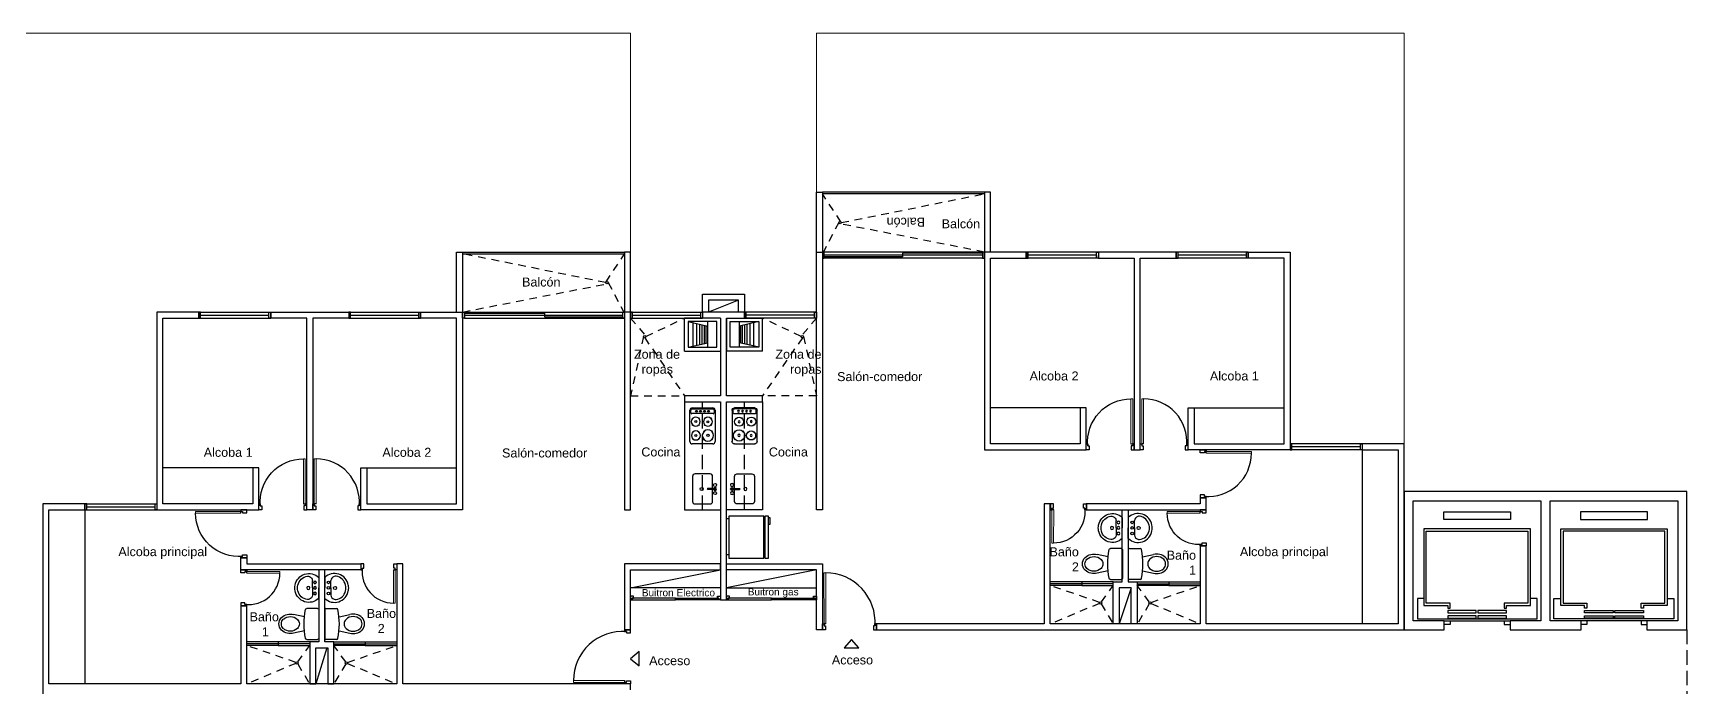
# Model space of a CAD drawing. Header units: metres. Extents: x 0 to 570, y -16 to 122.
# Drawn here: x 329.59 to 357.17, y 21 to 31.9 of the extents above; entities that cross this region are included whole.
import ezdxf

# ---------------------------------------------------------------- set-up
doc = ezdxf.new("R2010")
doc.units = ezdxf.units.M
doc.linetypes.add('ACAD_ISO02W100', pattern=[15, 12, -3])
doc.linetypes.add('DASHED2', pattern=[9.525, 6.35, -3.175])
for name, color, linetype in [('ARQ- MUROS MAMPOSTERIA', 40, 'Continuous'), ('ARQ-MUEBLES', 253, 'Continuous'), ('ARQ-MUEBLES FIJOS', 252, 'Continuous'), ('ARQ-MUROS BAJOS', 252, 'Continuous'), ('ARQ-MUROS MAMPOSTERIA', 7, 'Continuous'), ('ARQ-MUROS VACIADOS', 7, 'Continuous'), ('ARQ-PROYECCIONES', 252, 'ACAD_ISO02W100'), ('ARQ-PUERTAS', 252, 'Continuous'), ('ARQ-SUELO', 252, 'Continuous'), ('ARQ-TEXTO', 7, 'Continuous'), ('ARQ-VENTANAS', 252, 'Continuous')]:
    doc.layers.add(name, color=color, linetype=linetype)
doc.layers.add('ARQ-ZONAS VERDES', color=82, linetype='Continuous', lineweight=13)
doc.styles.get("Standard").update_dxf_attribs({"font": 'arial.ttf'})

# ---------------------------------------------------------------- blocks, each defined once
blk = doc.blocks.new('Lavadero')
at = {"layer": 'ARQ-MUEBLES FIJOS'}
for p, q in [((92.851, -13.811), (92.851, -13.307)), ((93.401, -13.307), (92.851, -13.307)), ((92.908, -13.362), (93.204, -13.429)), ((92.984, -13.736), (92.984, -13.379)), ((93.039, -13.724), (93.039, -13.391)), ((93.204, -13.753), (93.204, -13.362)), ((93.401, -13.307), (93.401, -13.811)), ((93.085, -13.713), (93.085, -13.402)), ((93.122, -13.705), (93.122, -13.41)), ((93.154, -13.698), (93.154, -13.417)), ((93.181, -13.691), (93.181, -13.424)), ((92.851, -13.811), (93.401, -13.811)), ((92.908, -13.753), (93.204, -13.686))]:
    blk.add_line(p, q, dxfattribs=at)
blk.add_lwpolyline([(92.908, -13.753), (93.343, -13.753), (93.343, -13.362), (92.908, -13.362)], close=True, dxfattribs=at)
blk = doc.blocks.new('Fogón')
at = {"layer": 'ARQ-MUEBLES FIJOS'}
for p, q in [((91.937, -15.317), (91.937, -14.796)), ((91.953, -14.836), (91.953, -14.796)), ((92.324, -14.851), (91.969, -14.851)), ((91.976, -14.757), (92.316, -14.757)), ((91.976, -14.772), (92.316, -14.772)), ((92.34, -14.796), (92.34, -14.836)), ((92.355, -14.796), (92.355, -15.317)), ((91.97, -15.046), (91.987, -15.03)), ((91.972, -14.922), (91.987, -14.939)), ((91.974, -15.152), (91.99, -15.169)), ((92.094, -15.047), (92.078, -15.03)), ((92.095, -14.923), (92.079, -14.939)), ((92.098, -15.153), (92.081, -15.169)), ((92.16, -15.14), (92.179, -15.158)), ((92.175, -14.923), (92.192, -14.94)), ((92.175, -15.047), (92.191, -15.031)), ((92.299, -15.048), (92.282, -15.031)), ((92.299, -14.924), (92.283, -14.94)), ((92.311, -15.138), (92.294, -15.156)), ((91.973, -15.276), (91.99, -15.26)), ((92.316, -15.357), (91.976, -15.357)), ((92.097, -15.277), (92.081, -15.26)), ((92.163, -15.291), (92.18, -15.273)), ((92.314, -15.289), (92.295, -15.271))]:
    blk.add_line(p, q, dxfattribs=at)
for centre, radius in [((92.044, -14.812), 0.0158), ((92.111, -14.812), 0.0158), ((92.178, -14.812), 0.0158), ((92.245, -14.812), 0.0158), ((92.033, -14.984), 0.0158), ((92.237, -14.986), 0.0158), ((92.036, -15.215), 0.0158), ((92.237, -15.215), 0.0198)]:
    blk.add_circle(centre, radius, dxfattribs=at)
for centre, radius, start, end in [((91.976, -14.796), 0.0395, 90, 180), ((91.976, -14.796), 0.0237, 90, 180), ((91.969, -14.836), 0.0158, 180, 270), ((92.316, -14.796), 0.0395, 0, 90), ((92.316, -14.796), 0.0237, 0, 90), ((92.324, -14.836), 0.0158, 270, 0), ((92.033, -14.984), 0.075, 138.017, 221.983), ((92.036, -15.215), 0.075, 138.017, 221.983), ((92.033, -14.984), 0.075, 48.017, 131.983), ((92.033, -14.984), 0.075, 228.017, 311.983), ((92.036, -15.215), 0.075, 48.017, 131.983), ((92.033, -14.984), 0.075, 318.017, 41.983), ((92.036, -15.215), 0.075, 318.017, 41.983), ((92.237, -15.215), 0.094, 138.017, 221.983), ((92.237, -14.986), 0.075, 138.017, 221.983), ((92.237, -15.215), 0.094, 48.017, 131.983), ((92.237, -14.986), 0.075, 48.017, 131.983), ((92.237, -14.986), 0.075, 228.017, 311.983), ((92.237, -14.986), 0.075, 318.017, 41.983), ((92.237, -15.215), 0.094, 318.017, 41.983), ((91.976, -15.317), 0.0395, 180, 270), ((92.036, -15.215), 0.075, 228.017, 311.983), ((92.237, -15.215), 0.094, 228.017, 311.983), ((92.316, -15.317), 0.0395, 270, 0)]:
    blk.add_arc(centre, radius, start, end, dxfattribs=at)
blk = doc.blocks.new('Lavaplatos')
at = {"layer": 'ARQ-MUEBLES FIJOS'}
for p, q in [((91.745, -15.957), (91.495, -15.957)), ((91.453, -15.998), (91.453, -16.415)), ((91.828, -16.198), (91.703, -16.198)), ((91.828, -16.215), (91.703, -16.215)), ((91.786, -16.198), (91.786, -15.998)), ((91.786, -16.415), (91.786, -16.215)), ((91.495, -16.457), (91.745, -16.457))]:
    blk.add_line(p, q, dxfattribs=at)
for centre, radius in [((91.606, -16.207), 0.0265), ((91.828, -16.14), 0.025), ((91.828, -16.277), 0.025)]:
    blk.add_circle(centre, radius, dxfattribs=at)
for centre, radius, start, end in [((91.495, -15.998), 0.0417, 90, 180), ((91.745, -15.998), 0.0417, 360, 90), ((91.709, -16.207), 0.0103, 125.728, 234.272), ((91.828, -16.207), 0.025, 199.4712, 160.5288), ((91.826, -16.207), 0.00862, 284.8879, 75.1121), ((91.495, -16.415), 0.0417, 180, 270), ((91.745, -16.415), 0.0417, 270, 360)]:
    blk.add_arc(centre, radius, start, end, dxfattribs=at)
blk = doc.blocks.new('Puerta 0.9')
at = {"layer": 'ARQ-PUERTAS', "lineweight": 15}
for p, q in [((16.185, 5.825), (17.037, 5.826)), ((16.185, 5.795), (16.185, 5.825)), ((16.185, 5.795), (17.037, 5.796))]:
    blk.add_line(p, q, dxfattribs=at)
at = {"layer": 'ARQ-PUERTAS'}
for points in [[(17.037, 6.671), (17.037, 6.646), (17.067, 6.646), (17.067, 6.621), (17.137, 6.621), (17.137, 6.671), (17.037, 6.671)], [(17.037, 5.826), (17.037, 5.796)], [(17.037, 5.771), (17.037, 5.796), (17.067, 5.796), (17.067, 5.821), (17.137, 5.821), (17.137, 5.771), (17.037, 5.771)]]:
    blk.add_lwpolyline(points, dxfattribs=at)
blk.add_arc((17.007, 5.825), 0.822, 85.8181, 180, dxfattribs=at)
blk = doc.blocks.new('Ventana 1.2')
at = {"layer": 'ARQ-VENTANAS'}
for points in [[(15.55, 11.68), (15.55, 11.58), (15.58, 11.58), (15.58, 11.68), (15.55, 11.68)], [(15.58, 11.63), (16.72, 11.63)], [(16.75, 11.68), (16.75, 11.58), (16.72, 11.58), (16.72, 11.68), (16.75, 11.68)]]:
    blk.add_lwpolyline(points, dxfattribs=at)
blk = doc.blocks.new('Puerta 0.6')
at = {"layer": 'ARQ-PUERTAS', "lineweight": 15}
for p, q in [((20.502, 5.801), (21.055, 5.802)), ((20.502, 5.771), (20.502, 5.801)), ((20.502, 5.771), (21.055, 5.772))]:
    blk.add_line(p, q, dxfattribs=at)
at = {"layer": 'ARQ-PUERTAS'}
for points in [[(21.055, 6.347), (21.055, 6.322), (21.085, 6.322), (21.085, 6.297), (21.155, 6.297), (21.155, 6.347), (21.055, 6.347)], [(21.055, 5.802), (21.055, 5.772)], [(21.055, 5.747), (21.055, 5.772), (21.085, 5.772), (21.085, 5.797), (21.155, 5.797), (21.155, 5.747), (21.055, 5.747)]]:
    blk.add_lwpolyline(points, dxfattribs=at)
blk.add_arc((21.026, 5.801), 0.523, 83.5458, 180, dxfattribs=at)
blk = doc.blocks.new('Puerta 0.8')
at = {"layer": 'ARQ-PUERTAS', "lineweight": 15}
for p, q in [((18.211, 5.844), (18.211, 5.874)), ((18.211, 5.874), (18.963, 5.874)), ((18.211, 5.844), (18.963, 5.844))]:
    blk.add_line(p, q, dxfattribs=at)
at = {"layer": 'ARQ-PUERTAS'}
for points in [[(18.963, 6.619), (18.963, 6.594), (18.993, 6.594), (18.993, 6.569), (19.063, 6.569), (19.063, 6.619), (18.963, 6.619)], [(18.963, 5.874), (18.963, 5.844)], [(18.963, 5.819), (18.963, 5.844), (18.993, 5.844), (18.993, 5.869), (19.063, 5.869), (19.063, 5.819), (18.963, 5.819)]]:
    blk.add_lwpolyline(points, dxfattribs=at)
blk.add_arc((18.934, 5.874), 0.723, 85.2611, 180, dxfattribs=at)
blk = doc.blocks.new('Lavamanos')
at = {"layer": 'ARQ-MUEBLES FIJOS'}
for p, q in [((34.437, 6.668), (34.437, 6.493)), ((34.437, 6.319), (34.437, 6.493)), ((34.541, 6.493), (34.541, 6.615)), ((34.541, 6.493), (34.541, 6.371))]:
    blk.add_line(p, q, dxfattribs=at)
for centre, radius in [((34.5, 6.586), 0.0223), ((34.5, 6.493), 0.0223), ((34.5, 6.4), 0.0223), ((34.61, 6.493), 0.026)]:
    blk.add_circle(centre, radius, dxfattribs=at)
for centre, radius, start, end in [((34.601, 6.501), 0.233, 9.4865, 134.6131), ((34.624, 6.605), 0.0835, 110.8942, 172.9245), ((34.618, 6.629), 0.0594, 82.6194, 114.0846), ((34.602, 6.504), 0.186, 11.3181, 82.6194), ((34.601, 6.485), 0.233, 225.3869, 350.5135), ((34.624, 6.382), 0.0835, 187.0755, 249.1058), ((34.602, 6.483), 0.186, 277.3806, 348.6819), ((34.637, 6.493), 0.154, 342.3331, 17.6669), ((34.651, 6.493), 0.186, 345.4378, 14.5622), ((34.618, 6.358), 0.0594, 245.9154, 277.3806)]:
    blk.add_arc(centre, radius, start, end, dxfattribs=at)
blk = doc.blocks.new('Retrete')
at = {"layer": 'ARQ-MUEBLES FIJOS'}
for p, q in [((34.903, 7.765), (35.083, 7.765)), ((35.122, 7.623), (35.302, 7.663)), ((35.083, 7.248), (34.903, 7.248)), ((35.122, 7.391), (35.302, 7.351))]:
    blk.add_line(p, q, dxfattribs=at)
blk.add_lwpolyline([(34.883, 7.745), (34.883, 7.268)], dxfattribs=at)
for centre, radius, start, end in [((34.903, 7.745), 0.02, 90, 180), ((35.083, 7.745), 0.02, 0, 90), ((33.931, 7.506), 1.196, 348.4979, 11.5021), ((35.312, 7.507), 0.105, 134.7584, 180), ((35.312, 7.507), 0.105, 180, 225.2416), ((35.358, 7.457), 0.172, 47.7304, 134.0038), ((35.358, 7.453), 0.217, 47.7304, 104.9157), ((35.398, 7.509), 0.108, 359.0117, 45), ((35.398, 7.505), 0.108, 315, 0.9883), ((35.401, 7.509), 0.147, 359.0117, 45), ((35.401, 7.505), 0.147, 315, 0.9883), ((34.903, 7.268), 0.02, 180, 270), ((35.083, 7.268), 0.02, 270, 0), ((35.358, 7.556), 0.172, 225.9962, 312.2696), ((35.358, 7.561), 0.217, 255.0843, 312.2696)]:
    blk.add_arc(centre, radius, start, end, dxfattribs=at)
blk = doc.blocks.new('Nevera')
at = {"layer": 'ARQ-MUEBLES'}
for p, q in [((92.077, -16.629), (92.077, -16.747)), ((92.101, -16.629), (92.077, -16.629)), ((92.077, -16.747), (92.101, -16.747)), ((92.761, -16.654), (92.801, -16.654)), ((92.761, -17.254), (92.801, -17.254))]:
    blk.add_line(p, q, dxfattribs=at)
for points in [[(92.161, -17.309), (92.101, -17.309), (92.101, -16.609), (92.161, -16.609)], [(92.761, -16.609), (92.761, -17.309), (92.177, -17.309), (92.177, -16.609)]]:
    blk.add_lwpolyline(points, close=True, dxfattribs=at)
blk.add_lwpolyline([(92.801, -17.254), (92.801, -16.654)], dxfattribs=at)
blk = doc.blocks.new('ascensor')
at = {"layer": 'ARQ-MUROS VACIADOS'}
blk.add_lwpolyline([(111.95, -13.514), (111.9, -13.514), (110.404, -13.514), (110.404, -12.002), (110.842, -12.002), (110.842, -12.102), (110.504, -12.102), (110.504, -13.414), (111.9, -13.414), (111.9, -12.102), (111.562, -12.102), (111.562, -12.002), (111.9, -12.002), (112.338, -12.002), (112.338, -12.102), (112, -12.102), (112, -13.414), (113.396, -13.414), (113.396, -12.102), (113.058, -12.102), (113.058, -12.002), (113.496, -12.002), (113.496, -13.514), (111.9, -13.514), (111.9, -13.514)], dxfattribs=at)
at = {"layer": 'ARQ-PUERTAS'}
for points in [[(110.906, -12.102), (110.906, -12.06), (110.842, -12.06)], [(110.842, -12.102), (111.562, -12.102)], [(111.498, -12.102), (111.498, -12.06), (111.562, -12.06)], [(112.402, -12.102), (112.402, -12.06), (112.338, -12.06)], [(113.058, -12.102), (112.338, -12.102)], [(112.994, -12.102), (112.994, -12.06), (113.058, -12.06)], [(110.62, -12.344), (110.549, -12.344), (110.549, -12.125), (111.858, -12.125), (111.858, -12.344), (111.784, -12.344)], [(110.62, -12.27), (110.88, -12.27), (110.88, -12.24), (110.906, -12.24), (110.906, -12.295), (110.646, -12.295), (110.646, -13.083), (111.758, -13.083), (111.758, -12.295), (111.498, -12.295), (111.498, -12.24), (111.523, -12.24), (111.523, -12.27), (111.784, -12.27), (111.784, -13.108), (110.62, -13.108), (110.62, -12.27)], [(110.88, -12.214), (110.88, -12.188), (111.193, -12.188), (111.193, -12.214), (110.88, -12.214)], [(111.21, -12.157), (111.21, -12.132), (111.523, -12.132), (111.523, -12.157), (111.21, -12.157)], [(113.28, -12.344), (113.351, -12.344), (113.351, -12.125), (112.042, -12.125), (112.042, -12.344), (112.116, -12.344)], [(113.28, -12.27), (113.02, -12.27), (113.02, -12.24), (112.994, -12.24), (112.994, -12.295), (113.254, -12.295), (113.254, -13.083), (112.142, -13.083), (112.142, -12.295), (112.402, -12.295), (112.402, -12.24), (112.377, -12.24), (112.377, -12.27), (112.116, -12.27), (112.116, -13.108), (113.28, -13.108), (113.28, -12.27)], [(112.69, -12.157), (112.69, -12.132), (112.377, -12.132), (112.377, -12.157), (112.69, -12.157)], [(113.02, -12.214), (113.02, -12.188), (112.707, -12.188), (112.707, -12.214), (113.02, -12.214)]]:
    blk.add_lwpolyline(points, dxfattribs=at)
at = {"layer": 'ARQ-PUERTAS', "elevation": -2.445}
for points in [[(110.88, -12.157), (110.88, -12.132), (111.193, -12.132), (111.193, -12.157), (110.88, -12.157)], [(111.21, -12.214), (111.21, -12.188), (111.523, -12.188), (111.523, -12.214), (111.21, -12.214)], [(112.69, -12.214), (112.69, -12.188), (112.377, -12.188), (112.377, -12.214), (112.69, -12.214)], [(113.02, -12.157), (113.02, -12.132), (112.707, -12.132), (112.707, -12.157), (113.02, -12.157)]]:
    blk.add_lwpolyline(points, dxfattribs=at)
at = {"layer": 'ARQ-PUERTAS'}
for points in [[(110.837, -13.293), (111.567, -13.293), (111.567, -13.208), (110.837, -13.208)], [(113.063, -13.293), (112.333, -13.293), (112.333, -13.208), (113.063, -13.208)]]:
    blk.add_lwpolyline(points, close=True, dxfattribs=at)
blk = doc.blocks.new('puerta buitron cerrada')
at = {"layer": 'ARQ-PUERTAS'}
for points in [[(401.447, 27.158), (401.472, 27.158), (401.472, 27.188), (401.497, 27.188), (401.497, 27.223), (401.447, 27.223), (401.447, 27.158)], [(402.947, 27.158), (402.922, 27.158), (402.922, 27.188), (402.897, 27.188), (402.897, 27.223), (402.947, 27.223), (402.947, 27.158)]]:
    blk.add_lwpolyline(points, dxfattribs=at)
for points in [[(401.472, 27.188), (401.472, 27.158), (402.197, 27.158), (402.197, 27.188)], [(402.922, 27.188), (402.922, 27.158), (402.197, 27.158), (402.197, 27.188)]]:
    blk.add_lwpolyline(points, close=True, dxfattribs=at)

msp = doc.modelspace()

# ---------------------------------------------------------------- linework, layer by layer
at = {"layer": 'ARQ- MUROS MAMPOSTERIA'}
msp.add_lwpolyline([(341.058, 23.05), (341.058, 23.05)], dxfattribs=at)
at = {"layer": 'ARQ-MUEBLES FIJOS'}
for points in [[(340.458, 25.75), (340.458, 23.95), (341.058, 23.95)], [(341.758, 25.75), (341.758, 23.95), (341.158, 23.95)], [(347.058, 25.65), (345.558, 25.65)], [(348.958, 25.65), (350.458, 25.65)], [(351.758, 24.95), (351.758, 22.05)], [(333.258, 24.65), (331.758, 24.65)], [(335.158, 24.65), (336.658, 24.65)], [(330.459, 23.95), (330.459, 21.05)]]:
    msp.add_lwpolyline(points, dxfattribs=at)
at = {"layer": 'ARQ-MUROS BAJOS'}
for points in [[(342.658, 28.25), (342.658, 29.25), (342.758, 29.25), (342.758, 28.25)], [(345.458, 29.25), (342.758, 29.25)], [(345.558, 28.25), (345.558, 29.25), (345.458, 29.25), (345.458, 28.25)], [(345.458, 29.22), (342.758, 29.22)], [(336.658, 27.25), (336.658, 28.25), (336.758, 28.25), (336.758, 27.25)], [(336.758, 28.25), (339.458, 28.25)], [(336.758, 28.22), (339.458, 28.22)], [(339.558, 27.25), (339.558, 28.25), (339.458, 28.25), (339.458, 27.25)], [(347.359, 28.25), (346.158, 28.25)], [(347.359, 28.15), (346.159, 28.15)], [(349.858, 28.25), (348.658, 28.25)], [(349.858, 28.15), (348.658, 28.15)], [(332.358, 27.25), (333.559, 27.25)], [(332.358, 27.15), (333.558, 27.15)], [(334.858, 27.25), (336.058, 27.25)], [(334.858, 27.15), (336.058, 27.15)], [(339.558, 27.25), (340.758, 27.25)], [(339.558, 27.15), (340.759, 27.15)], [(342.658, 27.25), (341.458, 27.25)], [(342.659, 27.15), (341.458, 27.15)], [(351.758, 25.05), (350.558, 25.05)], [(351.758, 24.95), (350.558, 24.95)], [(330.459, 24.05), (331.659, 24.05)], [(330.459, 23.95), (331.659, 23.95)]]:
    msp.add_lwpolyline(points, dxfattribs=at)
at = {"layer": 'ARQ-MUROS MAMPOSTERIA'}
for points in [[(341.458, 27.25), (341.358, 27.25), (341.358, 27.45), (340.858, 27.45), (340.858, 27.25), (340.758, 27.25), (340.758, 27.55), (341.458, 27.55), (341.458, 27.25)], [(347.858, 23.95), (347.858, 22.75), (348.008, 22.75), (348.008, 22.05), (347.908, 22.05), (347.908, 22.65), (347.733, 22.65), (347.708, 22.65), (347.708, 22.05), (347.608, 22.05), (347.608, 22.75), (347.758, 22.75), (347.758, 23.95), (347.858, 23.95)], [(334.358, 22.95), (334.358, 21.75), (334.208, 21.75), (334.208, 21.05), (334.308, 21.05), (334.308, 21.65), (334.483, 21.65), (334.508, 21.65), (334.508, 21.05), (334.608, 21.05), (334.608, 21.75), (334.458, 21.75), (334.458, 22.95), (334.358, 22.95)], [(341.058, 23.05), (339.458, 23.05), (339.458, 21.95), (339.558, 21.95), (339.559, 22.95), (341.058, 22.95), (341.058, 23.05), (341.058, 23.05)], [(341.158, 23.05), (342.758, 23.05), (342.758, 21.95), (342.659, 21.95), (342.658, 22.95), (341.158, 22.95), (341.158, 23.05), (341.158, 23.05)]]:
    msp.add_lwpolyline(points, dxfattribs=at)
at = {"layer": 'ARQ-MUROS VACIADOS'}
for points in [[(342.758, 23.95), (342.658, 23.95), (342.658, 28.25), (342.758, 28.25), (342.758, 23.95)], [(339.458, 23.95), (339.558, 23.95), (339.558, 27.25), (339.458, 27.25), (339.458, 23.95)], [(341.058, 22.45), (341.158, 22.45), (341.158, 25.75), (341.758, 25.75), (341.758, 25.85), (341.158, 25.85), (341.158, 27.15), (341.458, 27.151), (341.458, 27.236), (341.458, 27.25), (340.758, 27.25), (340.758, 27.151), (341.058, 27.15), (341.058, 25.85), (340.458, 25.85), (340.458, 25.75), (341.058, 25.75), (341.058, 22.45)], [(347.608, 22.05), (346.558, 22.05), (346.558, 23.95), (346.558, 24.05), (346.458, 24.05), (346.458, 22.05), (343.659, 22.05), (343.659, 21.95), (352.458, 21.95), (352.458, 22.1), (352.458, 25.05), (351.758, 25.05), (351.758, 24.95), (352.358, 24.95), (352.358, 22.05), (349.158, 22.05), (349.158, 23.35)], [(339.558, 20.95), (339.558, 21.05), (335.758, 21.05), (335.758, 23.05), (335.658, 23.05), (335.658, 21.05), (333.158, 21.05), (333.158, 22.35), (333.058, 22.35), (333.058, 21.05), (329.858, 21.05), (329.858, 23.95), (330.459, 23.95), (330.459, 24.05), (329.758, 24.05), (329.758, 17.95)], [(349.058, 23.35), (349.058, 22.75), (349.058, 22.05), (348.758, 22.05), (348.008, 22.05), (347.608, 22.05)], [(349.058, 23.35), (349.158, 23.35)]]:
    msp.add_lwpolyline(points, dxfattribs=at)
for points in [[(347.058, 25.05), (345.558, 25.05), (345.558, 28.15), (346.158, 28.15), (346.158, 28.25), (345.458, 28.25), (345.458, 24.95), (347.158, 24.95), (347.158, 25.05), (347.158, 25.65), (347.058, 25.65)], [(347.958, 28.15), (347.958, 24.95), (348.058, 24.95), (348.058, 28.15), (348.658, 28.15), (348.658, 28.25), (347.958, 28.25), (347.359, 28.25), (347.358, 28.15)], [(348.958, 25.05), (350.458, 25.05), (350.458, 28.15), (349.858, 28.15), (349.858, 28.25), (350.558, 28.25), (350.558, 24.95), (348.858, 24.95), (348.858, 25.05), (348.858, 25.65), (348.958, 25.65)], [(333.258, 24.05), (331.758, 24.05), (331.758, 27.15), (332.359, 27.15), (332.359, 27.25), (331.658, 27.25), (331.658, 23.95), (333.358, 23.95), (333.358, 24.05), (333.358, 24.65), (333.258, 24.65)], [(334.258, 27.15), (334.258, 23.95), (334.158, 23.95), (334.158, 27.15), (333.558, 27.15), (333.558, 27.25), (334.258, 27.25), (334.858, 27.25), (334.858, 27.15)], [(335.158, 24.05), (336.658, 24.05), (336.658, 27.15), (336.058, 27.15), (336.058, 27.25), (336.758, 27.25), (336.758, 23.95), (335.058, 23.95), (335.058, 24.05), (335.058, 24.65), (335.158, 24.65)], [(347.758, 23.95), (349.158, 23.95), (349.158, 24.15), (349.058, 24.15), (349.058, 24.05), (347.858, 24.05), (347.758, 24.05), (347.158, 24.05), (347.158, 23.95)], [(334.458, 22.95), (333.058, 22.95), (333.058, 23.15), (333.158, 23.15), (333.158, 23.05), (334.358, 23.05), (334.458, 23.05), (335.058, 23.05), (335.058, 22.95)]]:
    msp.add_lwpolyline(points, close=True, dxfattribs=at)
at = {"layer": 'ARQ-PROYECCIONES', "ltscale": 0.02}
for points in [[(340.758, 23.95), (340.758, 25.75)], [(341.458, 23.95), (341.458, 25.75)], [(357.174, 21.95), (357.174, 20.05)]]:
    msp.add_lwpolyline(points, dxfattribs=at)
at = {"layer": 'ARQ-PUERTAS'}
for points in [[(347.608, 22.72), (346.558, 22.72)], [(347.083, 22.69), (346.558, 22.69)], [(347.608, 22.75), (347.083, 22.75)], [(347.083, 22.75), (347.083, 22.69)], [(348.008, 22.75), (348.533, 22.75)], [(348.008, 22.75), (348.533, 22.75)], [(348.008, 22.72), (349.058, 22.72)], [(348.533, 22.75), (348.533, 22.69)], [(348.533, 22.69), (349.058, 22.69)], [(334.208, 21.72), (333.158, 21.72)], [(333.683, 21.69), (333.158, 21.69)], [(334.208, 21.75), (333.683, 21.75)], [(334.208, 21.75), (333.683, 21.75)], [(333.683, 21.75), (333.683, 21.69)], [(334.608, 21.75), (335.133, 21.75)], [(334.608, 21.72), (335.658, 21.72)], [(335.133, 21.75), (335.133, 21.69)], [(335.133, 21.69), (335.658, 21.69)]]:
    msp.add_lwpolyline(points, dxfattribs=at)
at = {"layer": 'ARQ-SUELO', "linetype": 'DASHED2', "ltscale": 0.02}
for p, q in [((343.067, 28.755), (342.758, 29.22)), ((343.072, 28.741), (345.458, 29.22)), ((343.032, 28.741), (342.773, 28.25)), ((345.458, 28.25), (343.052, 28.721)), ((339.145, 27.741), (336.758, 28.22)), ((339.15, 27.755), (339.458, 28.22)), ((336.758, 27.25), (339.165, 27.721)), ((339.185, 27.741), (339.444, 27.25)), ((339.558, 27.15), (339.809, 26.854)), ((339.814, 26.841), (340.458, 27.15)), ((342.403, 26.841), (341.758, 27.15)), ((342.659, 27.15), (342.408, 26.854)), ((339.774, 26.841), (339.558, 25.85)), ((339.794, 26.821), (340.458, 25.85)), ((342.423, 26.821), (341.758, 25.85)), ((342.443, 26.841), (342.658, 25.85)), ((339.558, 25.85), (340.458, 25.85)), ((342.658, 25.85), (341.758, 25.85)), ((347.379, 22.408), (346.558, 22.69)), ((347.409, 22.416), (347.608, 22.69)), ((348.208, 22.416), (348.008, 22.69)), ((348.238, 22.408), (349.058, 22.69)), ((347.379, 22.392), (346.558, 22.05)), ((347.408, 22.383), (347.608, 22.05)), ((348.209, 22.383), (348.008, 22.05)), ((348.238, 22.392), (349.058, 22.05)), ((333.979, 21.408), (333.158, 21.69)), ((334.009, 21.416), (334.208, 21.69)), ((334.808, 21.416), (334.608, 21.69)), ((334.838, 21.408), (335.658, 21.69)), ((333.979, 21.392), (333.158, 21.05)), ((334.008, 21.383), (334.208, 21.05)), ((334.809, 21.383), (334.608, 21.05)), ((334.838, 21.392), (335.658, 21.05))]:
    msp.add_line(p, q, dxfattribs=at)
at = {"layer": 'ARQ-SUELO'}
for points in [[(345.458, 28.25), (342.758, 28.25)], [(345.428, 28.15), (342.758, 28.148)], [(336.758, 27.25), (339.458, 27.25)], [(336.788, 27.15), (339.458, 27.148)], [(341.058, 22.65), (339.559, 22.65)], [(341.158, 22.65), (342.658, 22.65)], [(347.083, 22.75), (346.558, 22.75)], [(347.083, 22.69), (347.608, 22.69)], [(348.533, 22.69), (348.008, 22.69)], [(348.533, 22.75), (349.058, 22.75)], [(333.683, 21.75), (333.158, 21.75)], [(333.683, 21.69), (334.208, 21.69)], [(335.133, 21.69), (334.608, 21.69)], [(335.133, 21.75), (335.658, 21.75)]]:
    msp.add_lwpolyline(points, dxfattribs=at)
for centre in [(343.052, 28.741), (339.165, 27.741), (339.794, 26.841), (342.423, 26.841), (347.397, 22.4), (348.219, 22.4), (333.998, 21.4), (334.82, 21.4)]:
    msp.add_circle(centre, 0.02, dxfattribs=at)
at = {"layer": 'ARQ-TEXTO'}
for points in [[(341.358, 27.45), (340.858, 27.25)], [(339.559, 22.65), (341.058, 22.95)], [(342.658, 22.95), (341.158, 22.65)], [(347.908, 22.65), (347.708, 22.05)], [(334.496, 21.65), (334.308, 21.05)]]:
    msp.add_lwpolyline(points, dxfattribs=at)
for points in [[(343.243, 21.793), (343.122, 21.649), (343.363, 21.649)], [(339.558, 21.47), (339.703, 21.35), (339.703, 21.59)]]:
    msp.add_lwpolyline(points, close=True, dxfattribs=at)
at = {"layer": 'ARQ-VENTANAS'}
for points in [[(342.788, 28.25), (342.758, 28.25), (342.758, 28.15), (342.788, 28.15), (342.788, 28.25)], [(344.058, 28.199), (342.788, 28.2)], [(344.093, 28.169), (344.093, 28.169), (342.788, 28.169)], [(345.428, 28.2), (344.058, 28.199)], [(345.428, 28.23), (344.093, 28.229)], [(344.093, 28.229), (344.093, 28.169)], [(345.458, 28.25), (345.428, 28.25), (345.428, 28.15), (345.458, 28.15), (345.458, 28.25)], [(336.758, 27.25), (336.788, 27.25), (336.788, 27.15), (336.758, 27.15), (336.758, 27.25)], [(336.788, 27.2), (338.158, 27.199)], [(336.789, 27.23), (338.123, 27.229)], [(338.123, 27.229), (338.123, 27.169)], [(338.123, 27.169), (338.123, 27.169), (339.429, 27.169)], [(338.158, 27.199), (339.429, 27.2)], [(339.429, 27.25), (339.459, 27.25), (339.459, 27.15), (339.429, 27.15), (339.429, 27.25)]]:
    msp.add_lwpolyline(points, dxfattribs=at)
at = {"layer": 'ARQ-ZONAS VERDES'}
for points in [[(321.566, 11.25), (341.158, 11.25), (341.158, 14.75), (339.558, 14.75), (339.558, 13.75), (336.658, 13.75), (336.658, 14.75), (331.658, 14.75), (331.659, 17.95), (329.758, 17.95), (329.758, 24.05), (331.659, 24.05), (331.658, 27.25), (336.658, 27.25), (336.658, 28.25), (339.558, 28.25), (339.558, 31.9), (321.566, 31.9), (321.566, 11.25)], [(342.658, 29.25), (342.658, 31.9), (352.458, 31.9), (352.458, 25.05), (350.558, 25.05), (350.558, 28.25), (345.558, 28.25), (345.558, 29.25), (342.658, 29.25)]]:
    msp.add_lwpolyline(points, dxfattribs=at)

# ---------------------------------------------------------------- block references
at = {"layer": 'ARQ-MUEBLES', "xscale": -1}
msp.add_blockref('Nevera', (433.959, 40.454), dxfattribs=at)
at = {"layer": 'ARQ-MUEBLES FIJOS', "yscale": 1.090909090971033, "zscale": 1.090909090971033}
for p, xscale in [((239.167, 41.666), 1.090909090971033), ((443.05, 41.666), -1.090909090971033)]:
    msp.add_blockref('Lavadero', p, dxfattribs=dict(at, xscale=xscale))
at = {"layer": 'ARQ-MUEBLES FIJOS'}
for name, p in [('Fogón', (248.612, 40.407)), ('Lavaplatos', (249.139, 40.507)), ('Lavamanos', (313.421, 17.157)), ('Retrete', (312.975, 15.544)), ('Lavamanos', (300.021, 16.157)), ('Retrete', (299.575, 14.544))]:
    msp.add_blockref(name, p, dxfattribs=at)
at = {"layer": 'ARQ-MUEBLES FIJOS', "xscale": -1}
for name, p in [('Fogón', (433.605, 40.407)), ('Lavaplatos', (433.078, 40.507)), ('Lavamanos', (382.195, 17.157)), ('Retrete', (382.642, 15.544)), ('Lavamanos', (368.796, 16.157)), ('Retrete', (369.242, 14.544))]:
    msp.add_blockref(name, p, dxfattribs=at)
at = {"layer": 'ARQ-MUROS BAJOS', "xscale": -1.524926686217547, "yscale": 1.524926686217547, "zscale": 1.524926686217547, "rotation": 180}
msp.add_blockref('ascensor', (184.101, 3.648), dxfattribs=at)
at = {"layer": 'ARQ-MUROS BAJOS', "rotation": 270}
msp.add_blockref('Puerta 0.9', (336.988, 39.087), dxfattribs=at)
at = {"layer": 'ARQ-PUERTAS', "xscale": -1}
for name, p, rotation in [('Puerta 0.8', (353.777, 44.014), 90), ('Puerta 0.8', (339.978, 43.014), 90), ('Puerta 0.6', (340.812, 2.895), 270), ('Puerta 0.8', (314.095, 29.769), 180), ('Puerta 0.8', (314.095, 29.769), 180), ('Puerta 0.6', (328.004, 29.697), 180)]:
    msp.add_blockref(name, p, dxfattribs=dict(at, rotation=rotation))
at = {"layer": 'ARQ-PUERTAS'}
for name, p, rotation in [('Puerta 0.8', (342.239, 44.014), 270), ('Puerta 0.8', (368.122, 30.769), 180), ('Puerta 0.8', (368.122, 30.769), 180), ('Puerta 0.8', (328.439, 43.014), 270), ('Puerta 0.6', (354.213, 28.697), 180), ('Puerta 0.6', (341.405, 1.895), 90.00000000000001)]:
    msp.add_blockref(name, p, dxfattribs=dict(at, rotation=rotation))
msp.add_blockref('Puerta 0.9', (322.421, 15.28), dxfattribs=at)
at = {"layer": 'ARQ-TEXTO', "xscale": -1}
msp.add_blockref('puerta buitron cerrada', (742.505, -4.708), dxfattribs=at)
at = {"layer": 'ARQ-TEXTO'}
msp.add_blockref('puerta buitron cerrada', (-60.288, -4.708), dxfattribs=at)
at = {"layer": 'ARQ-VENTANAS', "xscale": -1}
for p in [(362.909, 16.569), (365.408, 16.57), (358.208, 15.57), (367.308, 13.37)]:
    msp.add_blockref('Ventana 1.2', p, dxfattribs=at)
at = {"layer": 'ARQ-VENTANAS'}
for p in [(316.808, 15.57), (319.308, 15.569), (324.008, 15.57), (314.909, 12.37)]:
    msp.add_blockref('Ventana 1.2', p, dxfattribs=at)

# ---------------------------------------------------------------- texts
at = {"layer": 'ARQ-TEXTO', "insert": (344.893, 28.825), "char_height": 0.15, "attachment_point": 7, "rotation": 180}
msp.add_mtext_dynamic_manual_height_columns('\\pi0.4245;Balcón', width=1.03544, gutter_width=12.5, heights=[0], dxfattribs=at)
at = {"layer": 'ARQ-TEXTO'}
for s, width, insert, char_height, attachment_point in [('\\pi0.4245;Balcón', 1.03544, (344.322, 28.644), 0.15, 7), ('\\pi0.4245;Balcón', 1.03544, (337.324, 27.825), 0.15, 1), ('\\pi0.1397;Zona de \\P\\pi0.26648;ropas{\\H1.132x; }', 1.03544, (339.475, 26.621), 0.15, 1), ('Zona de ropas{\\H1.132x; }', 1.03544, (342.742, 26.621), 0.15, 3), ('Salón-comedor', 1.03544, (344.423, 26.248), 0.15, 3), ('\\pi0.23101;Alcoba 2', 1.03544, (345.982, 26.259), 0.15, 1), ('Alcoba 1', 1.03544, (350.035, 26.259), 0.15, 3), ('\\pi0.25843;Alcoba 1', 1.03544, (332.182, 24.986), 0.15, 1), ('Alcoba 2', 1.03544, (336.235, 24.986), 0.15, 3), ('\\pi-0.37902;Salón-comedor', 1.03544, (337.794, 24.975), 0.15, 1), ('\\pi0.4025;Cocina', 1.03544, (339.335, 24.992), 0.15, 1), ('Cocina', 1.03544, (342.516, 24.992), 0.15, 3), ('{\\H1.5x;Alcoba principal}', 1.59138, (331.017, 23.33), 0.1, 1), ('Baño 2{\\H1.13609x; }', 0.41768, (347.034, 23.327), 0.15, 3), ('Baño 1{\\H1.13609x; }', 0.41768, (348.988, 23.271), 0.15, 3), ('{\\H1.5x;Alcoba principal}', 1.59138, (351.199, 23.33), 0.1, 3), ('Buitron Electrico', 2.45839, (339.746, 22.509), 0.12, 7), ('Buitron gas', 2.45839, (341.513, 22.489), 0.12, 7), ('\\pi-0.0243;Baño \\P\\pi0.18121;1{\\H1.13609x; }', 0.41768, (333.229, 22.244), 0.15, 1), ('\\pi-0.0243;Baño \\P\\pi0.15916;2{\\H1.13609x; }', 0.41768, (335.183, 22.3), 0.15, 1), ('Acceso', 1.03544, (339.868, 21.36), 0.15, 7), ('Acceso', 1.03544, (342.915, 21.373), 0.15, 7)]:
    msp.add_mtext_dynamic_manual_height_columns(s, width=width, gutter_width=12.5, heights=[0], dxfattribs=dict(at, insert=insert, char_height=char_height, attachment_point=attachment_point))

doc.saveas('drawing.dxf')
